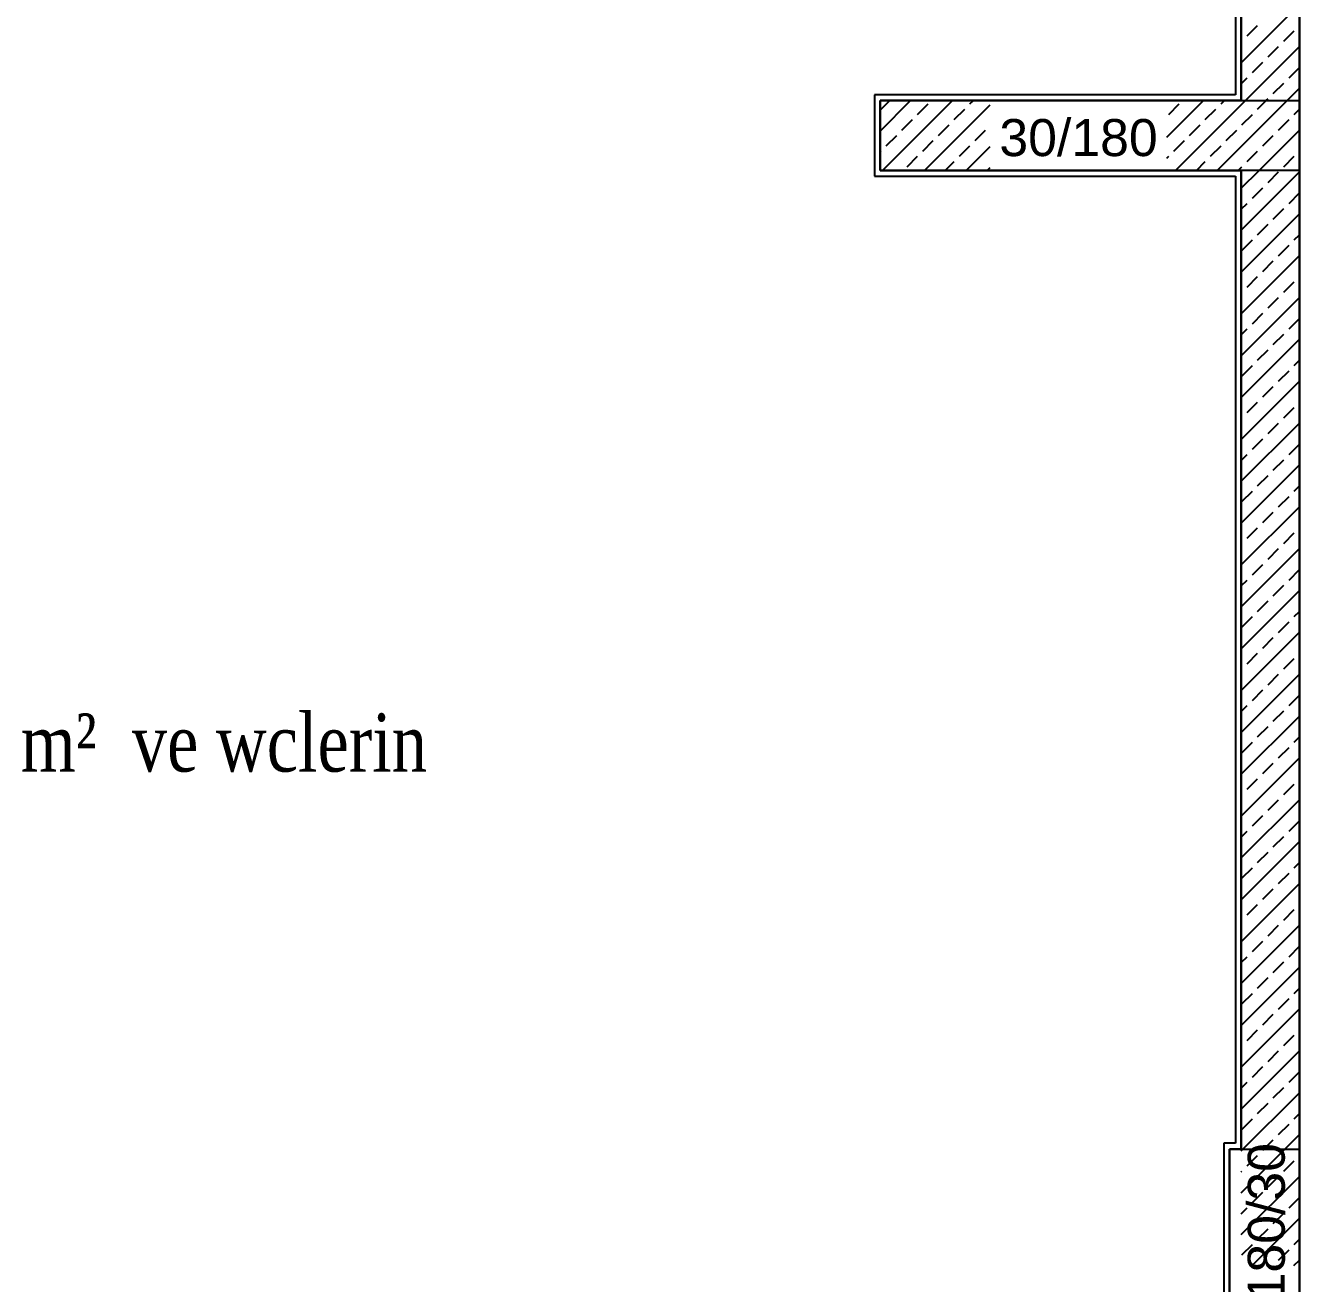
# Model space of a CAD drawing. Extents: x 357804 to 359242, y -615216 to -609926.
# Drawn here: x 358668 to 359214, y -611014 to -610474 of the extents above; entities that cross this region are included whole.
import ezdxf

# ---------------------------------------------------------------- set-up
doc = ezdxf.new("R2010")
doc.units = 0
doc.header["$MEASUREMENT"] = 0
doc.layers.add('MKDU0', color=50, linetype='CONTINUOUS')
doc.styles.add('BORA', font='times.ttf')
doc.styles.get("Standard").update_dxf_attribs({"font": 'arial.ttf'})

msp = doc.modelspace()

# ---------------------------------------------------------------- linework, layer by layer
at = {"layer": 'MKDU0', "color": 8, "ltscale": 0.03}
for p, q in [((359214.37, -609936.35), (359214.37, -613401.35)), ((359214.37, -609936.35), (359214.37, -614601.35)), ((359214.37, -614601.35), (359214.37, -609936.35)), ((359214.37, -614601.35), (359214.37, -609936.35)), ((359189.37, -610506.35), (359189.37, -609966.35)), ((359214.37, -610506.35), (359214.37, -609966.35)), ((359186.87, -610151.35), (359186.87, -610503.85)), ((359189.37, -610151.35), (359189.37, -610506.35)), ((359189.37, -610490.15), (359214.37, -610465.15)), ((359191.9, -610478.64), (359196.39, -610474.15)), ((359207.61, -610480.88), (359212.1, -610476.39)), ((359189.37, -610481.17), (359189.65, -610480.88)), ((359191.12, -610506.35), (359214.37, -610483.11)), ((359200.88, -610487.62), (359205.37, -610483.13)), ((359194.14, -610494.35), (359198.63, -610489.86)), ((359189.37, -610499.13), (359191.9, -610496.6)), ((359209.86, -610496.6), (359214.35, -610492.11)), ((359203.12, -610503.34), (359207.61, -610498.85)), ((359209.08, -610506.35), (359214.37, -610501.07)), ((359186.87, -610503.85), (359031.87, -610503.85)), ((359031.87, -610503.85), (359031.87, -610538.85)), ((359034.37, -610536.35), (359034.37, -610506.35)), ((359034.37, -610506.35), (359189.37, -610506.35)), ((359034.37, -610519.43), (359047.44, -610506.35)), ((359034.37, -610536.35), (359034.37, -610506.35)), ((359034.37, -610506.35), (359214.37, -610506.35)), ((359189.37, -610506.35), (359034.37, -610506.35)), ((359034.37, -610506.35), (359034.37, -610536.35)), ((359034.74, -610510.07), (359038.46, -610506.35)), ((359035.4, -610536.35), (359065.4, -610506.35)), ((359050.46, -610512.32), (359054.95, -610507.83)), ((359072.91, -610507.83), (359074.38, -610506.35)), ((359157.48, -610522.04), (359173.16, -610506.35)), ((359158.22, -610512.32), (359162.71, -610507.83)), ((359161.12, -610536.35), (359191.12, -610506.35)), ((359179.08, -610536.35), (359209.08, -610506.35)), ((359180.67, -610507.83), (359182.14, -610506.35)), ((359196.39, -610510.07), (359200.1, -610506.35)), ((359200.1, -610506.35), (359200.88, -610505.58)), ((359214.37, -611006.35), (359214.37, -610506.35)), ((359214.37, -610506.35), (359214.37, -610536.35)), ((359053.36, -610536.35), (359081.55, -610508.16)), ((359066.17, -610514.56), (359070.66, -610510.07)), ((359173.93, -610514.56), (359178.43, -610510.07)), ((359189.65, -610516.81), (359194.14, -610512.32)), ((359212.1, -610512.32), (359214.37, -610510.05)), ((359043.72, -610519.05), (359048.21, -610514.56)), ((359059.44, -610521.3), (359063.93, -610516.81)), ((359167.2, -610521.3), (359171.69, -610516.81)), ((359205.37, -610519.05), (359209.86, -610514.56)), ((359036.99, -610525.79), (359041.48, -610521.3)), ((359052.7, -610528.03), (359057.19, -610523.54)), ((359075.15, -610523.54), (359079.64, -610519.05)), ((359160.46, -610528.03), (359164.95, -610523.54)), ((359182.92, -610523.54), (359187.41, -610519.05)), ((359197.04, -610536.35), (359214.37, -610519.03)), ((359198.63, -610525.79), (359203.12, -610521.3)), ((359034.37, -610528.41), (359034.74, -610528.03)), ((359068.42, -610530.28), (359072.91, -610525.79)), ((359071.32, -610536.35), (359081.55, -610526.13)), ((359176.18, -610530.28), (359180.67, -610525.79)), ((359191.9, -610532.52), (359196.39, -610528.03)), ((359214.35, -610528.03), (359214.37, -610528.01)), ((359045.97, -610534.77), (359050.46, -610530.28)), ((359062.34, -610536.35), (359066.17, -610532.52)), ((359080.3, -610536.35), (359081.55, -610535.11)), ((359157.48, -610531.02), (359158.22, -610530.28)), ((359170.1, -610536.35), (359173.93, -610532.52)), ((359188.06, -610536.35), (359189.65, -610534.77)), ((359207.61, -610534.77), (359212.1, -610530.28)), ((359031.87, -610538.85), (359186.87, -610538.85)), ((359189.37, -610536.35), (359034.37, -610536.35)), ((359214.37, -610536.35), (359034.37, -610536.35)), ((359034.37, -610536.35), (359189.37, -610536.35)), ((359186.87, -610538.85), (359186.87, -610953.85)), ((359189.37, -610544.03), (359197.04, -610536.35)), ((359189.37, -610956.35), (359189.37, -610536.35)), ((359189.37, -610536.35), (359189.37, -610956.35)), ((359189.37, -610561.99), (359214.37, -610536.99)), ((359200.88, -610541.5), (359205.37, -610537.01)), ((359194.14, -610548.24), (359198.63, -610543.75)), ((359209.86, -610550.48), (359214.35, -610545.99)), ((359189.37, -610553.01), (359191.9, -610550.48)), ((359189.37, -610579.95), (359214.37, -610554.95)), ((359203.12, -610557.22), (359207.61, -610552.73)), ((359196.39, -610563.95), (359200.88, -610559.46)), ((359189.65, -610570.69), (359194.14, -610566.2)), ((359212.1, -610566.2), (359214.37, -610563.93)), ((359189.37, -610597.91), (359214.37, -610572.91)), ((359205.37, -610572.93), (359209.86, -610568.44)), ((359198.63, -610579.67), (359203.12, -610575.18)), ((359191.9, -610586.4), (359196.39, -610581.91)), ((359207.61, -610588.65), (359212.1, -610584.16)), ((359214.35, -610581.91), (359214.37, -610581.89)), ((359189.37, -610588.93), (359189.65, -610588.65)), ((359189.37, -610615.87), (359214.37, -610590.87)), ((359200.88, -610595.38), (359205.37, -610590.89)), ((359194.14, -610602.12), (359198.63, -610597.63)), ((359209.86, -610604.36), (359214.35, -610599.87)), ((359189.37, -610606.89), (359191.9, -610604.36)), ((359189.37, -610633.83), (359214.37, -610608.83)), ((359203.12, -610611.1), (359207.61, -610606.61)), ((359196.39, -610617.83), (359200.88, -610613.34)), ((359189.65, -610624.57), (359194.14, -610620.08)), ((359205.37, -610626.81), (359209.86, -610622.32)), ((359212.1, -610620.08), (359214.37, -610617.81)), ((359189.37, -610651.79), (359214.37, -610626.79)), ((359198.63, -610633.55), (359203.12, -610629.06)), ((359191.9, -610640.28), (359196.39, -610635.79)), ((359207.61, -610642.53), (359212.1, -610638.04)), ((359214.35, -610635.79), (359214.37, -610635.77)), ((359189.37, -610642.81), (359189.65, -610642.53)), ((359189.37, -610669.75), (359214.37, -610644.75)), ((359200.88, -610649.26), (359205.37, -610644.77)), ((359194.14, -610656), (359198.63, -610651.51)), ((359209.86, -610658.24), (359214.35, -610653.75)), ((359189.37, -610660.77), (359191.9, -610658.24)), ((359203.12, -610664.98), (359207.61, -610660.49)), ((359189.37, -610687.71), (359214.37, -610662.71)), ((359196.39, -610671.71), (359200.88, -610667.22)), ((359212.1, -610673.96), (359214.37, -610671.69)), ((359189.65, -610678.45), (359194.14, -610673.96)), ((359205.37, -610680.7), (359209.86, -610676.21)), ((359189.37, -610705.67), (359214.37, -610680.67)), ((359198.63, -610687.43), (359203.12, -610682.94)), ((359191.9, -610694.17), (359196.39, -610689.68)), ((359207.61, -610696.41), (359212.1, -610691.92)), ((359214.35, -610689.68), (359214.37, -610689.66)), ((359189.37, -610696.69), (359189.65, -610696.41)), ((359189.37, -610723.64), (359214.37, -610698.64)), ((359200.88, -610703.15), (359205.37, -610698.66)), ((359194.14, -610709.88), (359198.63, -610705.39)), ((359209.86, -610712.13), (359214.35, -610707.64)), ((359189.37, -610714.66), (359191.9, -610712.13)), ((359203.12, -610718.86), (359207.61, -610714.37)), ((359189.37, -610741.6), (359214.37, -610716.6)), ((359196.39, -610725.6), (359200.88, -610721.11)), ((359212.1, -610727.84), (359214.37, -610725.58)), ((359189.65, -610732.33), (359194.14, -610727.84)), ((359205.37, -610734.58), (359209.86, -610730.09)), ((359189.37, -610759.56), (359214.37, -610734.56)), ((359198.63, -610741.31), (359203.12, -610736.82)), ((359191.9, -610748.05), (359196.39, -610743.56)), ((359207.61, -610750.29), (359212.1, -610745.8)), ((359214.35, -610743.56), (359214.37, -610743.54)), ((359189.37, -610750.58), (359189.65, -610750.29)), ((359189.37, -610777.52), (359214.37, -610752.52)), ((359200.88, -610757.03), (359205.37, -610752.54)), ((359194.14, -610763.76), (359198.63, -610759.27)), ((359209.86, -610766.01), (359214.35, -610761.52)), ((359189.37, -610768.54), (359191.9, -610766.01)), ((359189.37, -610795.48), (359214.37, -610770.48)), ((359203.12, -610772.74), (359207.61, -610768.25)), ((359196.39, -610779.48), (359200.88, -610774.99)), ((359212.1, -610781.72), (359214.37, -610779.46)), ((359189.65, -610786.21), (359194.14, -610781.72)), ((359205.37, -610788.46), (359209.86, -610783.97)), ((359189.37, -610813.44), (359214.37, -610788.44)), ((359198.63, -610795.19), (359203.12, -610790.7)), ((359191.9, -610801.93), (359196.39, -610797.44)), ((359214.35, -610797.44), (359214.37, -610797.42)), ((359207.61, -610804.17), (359212.1, -610799.68)), ((359189.37, -610804.46), (359189.65, -610804.17)), ((359189.37, -610831.4), (359214.37, -610806.4)), ((359200.88, -610810.91), (359205.37, -610806.42)), ((359194.14, -610817.64), (359198.63, -610813.15)), ((359209.86, -610819.89), (359214.35, -610815.4)), ((359189.37, -610822.42), (359191.9, -610819.89)), ((359189.37, -610849.36), (359214.37, -610824.36)), ((359203.12, -610826.62), (359207.61, -610822.13)), ((359196.39, -610833.36), (359200.88, -610828.87)), ((359189.65, -610840.09), (359194.14, -610835.6)), ((359212.1, -610835.6), (359214.37, -610833.34)), ((359205.37, -610842.34), (359209.86, -610837.85)), ((359189.37, -610867.32), (359214.37, -610842.32)), ((359198.63, -610849.08), (359203.12, -610844.58)), ((359191.9, -610855.81), (359196.39, -610851.32)), ((359214.35, -610851.32), (359214.37, -610851.3)), ((359207.61, -610858.06), (359212.1, -610853.57)), ((359189.37, -610858.34), (359189.65, -610858.06)), ((359189.37, -610885.28), (359214.37, -610860.28)), ((359200.88, -610864.79), (359205.37, -610860.3)), ((359194.14, -610871.53), (359198.63, -610867.04)), ((359189.37, -610876.3), (359191.9, -610873.77)), ((359209.86, -610873.77), (359214.35, -610869.28)), ((359189.37, -610903.24), (359214.37, -610878.24)), ((359203.12, -610880.51), (359207.61, -610876.02)), ((359196.39, -610887.24), (359200.88, -610882.75)), ((359189.65, -610893.98), (359194.14, -610889.49)), ((359212.1, -610889.49), (359214.37, -610887.22)), ((359189.37, -610921.2), (359214.37, -610896.2)), ((359205.37, -610896.22), (359209.86, -610891.73)), ((359198.63, -610902.96), (359203.12, -610898.47)), ((359191.9, -610909.69), (359196.39, -610905.2)), ((359214.35, -610905.2), (359214.37, -610905.18)), ((359189.37, -610912.22), (359189.65, -610911.94)), ((359207.61, -610911.94), (359212.1, -610907.45)), ((359189.37, -610939.16), (359214.37, -610914.16)), ((359200.88, -610918.67), (359205.37, -610914.18)), ((359194.14, -610925.41), (359198.63, -610920.92)), ((359209.86, -610927.65), (359214.35, -610923.16)), ((359189.37, -610930.18), (359191.9, -610927.65)), ((359189.37, -610957.12), (359214.37, -610932.12)), ((359203.12, -610934.39), (359207.61, -610929.9)), ((359196.39, -610941.12), (359200.88, -610936.63)), ((359189.65, -610947.86), (359194.14, -610943.37)), ((359212.1, -610943.37), (359214.37, -610941.1)), ((359189.37, -610975.08), (359214.37, -610950.08)), ((359205.37, -610950.1), (359209.86, -610945.61)), ((359186.87, -610953.85), (359181.87, -610953.85)), ((359181.87, -610953.85), (359181.87, -611138.85)), ((359184.37, -611136.35), (359184.37, -610956.35)), ((359184.37, -610956.35), (359214.37, -610956.35)), ((359189.37, -610956.35), (359184.37, -610956.35)), ((359184.37, -610956.35), (359184.37, -611136.35)), ((359198.63, -610956.84), (359203.12, -610952.35)), ((359214.37, -610956.35), (359214.37, -611136.35)), ((359191.9, -610963.57), (359196.39, -610959.08)), ((359207.61, -610965.82), (359212.1, -610961.33)), ((359214.35, -610959.08), (359214.37, -610959.06)), ((359189.37, -610966.1), (359189.65, -610965.82)), ((359189.37, -610993.04), (359214.37, -610968.04)), ((359200.88, -610972.55), (359205.37, -610968.06)), ((359194.14, -610979.29), (359198.63, -610974.8)), ((359209.86, -610981.53), (359214.35, -610977.04)), ((359189.37, -610984.06), (359191.9, -610981.53)), ((359194.02, -611006.35), (359214.37, -610986)), ((359203.12, -610988.27), (359207.61, -610983.78)), ((359196.39, -610995), (359200.88, -610990.51)), ((359189.65, -611001.74), (359194.14, -610997.25)), ((359205.37, -611003.98), (359209.86, -610999.49)), ((359212.1, -610997.25), (359214.37, -610994.98)), ((359211.98, -611006.35), (359214.37, -611003.96)), ((359203, -611006.35), (359203.12, -611006.23))]:
    msp.add_line(p, q, dxfattribs=at)

# ---------------------------------------------------------------- texts
msp.add_text('30/180', height=15.908, dxfattribs=at).set_placement((359085.53, -610530.21))
at = {"layer": 'MKDU0', "color": 8, "ltscale": 0.03, "style": 'BORA', "width": 0.8}
msp.add_text('m² (mutfak nişi 4,26 m²  ve wclerin', height=25, rotation=360, dxfattribs=at).set_placement((358410.65, -610794.33))
at = {"layer": 'MKDU0', "color": 8, "ltscale": 0.03}
msp.add_text('PB187 180/30', height=15.9083, rotation=90, dxfattribs=at).set_placement((359208.05, -611094.59))

doc.saveas('drawing.dxf')
